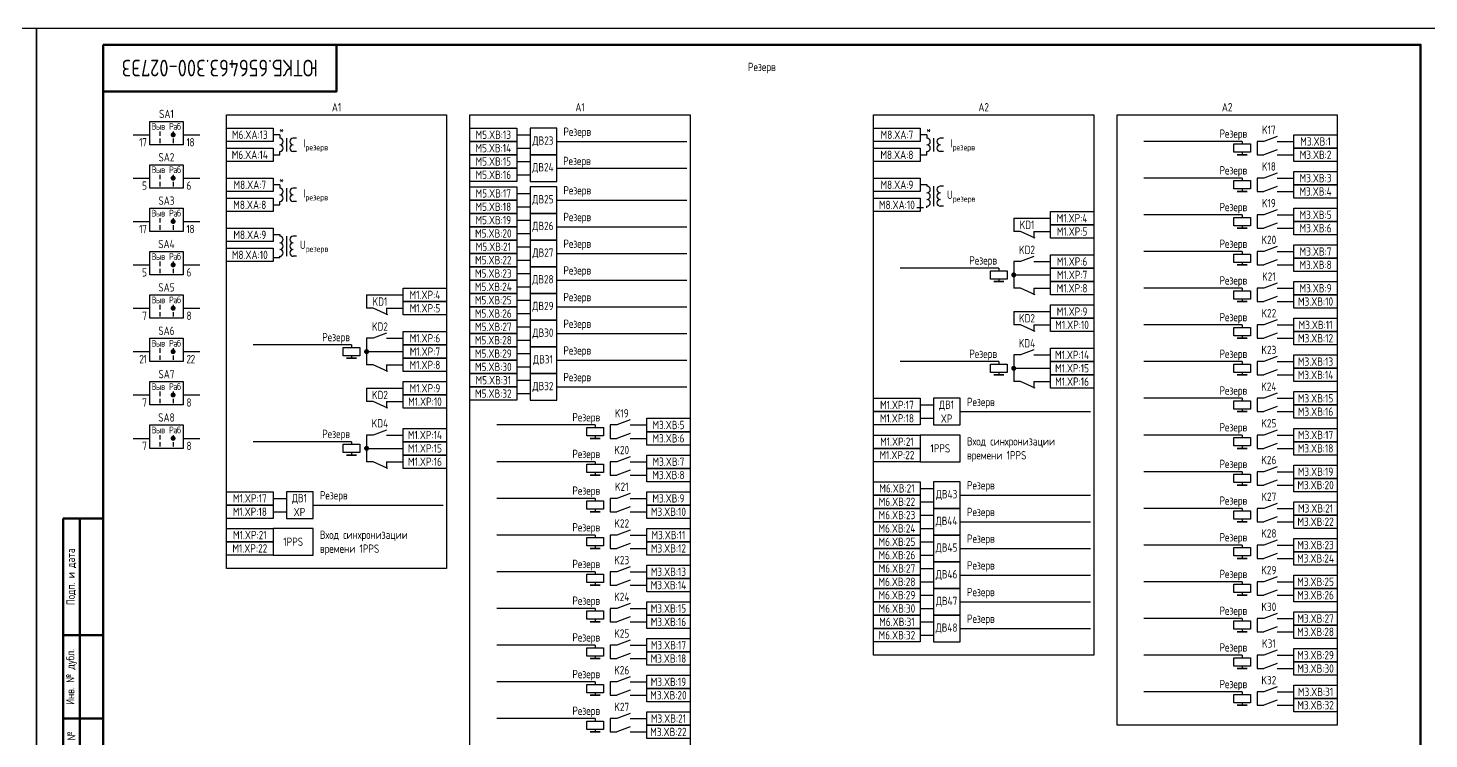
# Model space of a CAD drawing. Header units: millimetres. Extents: x -1117 to 5358, y -90 to 1610.
# Drawn here: x 3357.5 to 3777.5, y 83.9 to 297 of the extents above; entities that cross this region are included whole.
import ezdxf

# ---------------------------------------------------------------- set-up
doc = ezdxf.new("R2010")
doc.units = ezdxf.units.MM
doc.styles.add('Gost_type_A', font='GOST_A.TTF')

# ---------------------------------------------------------------- blocks, each defined once
blk = doc.blocks.new('Штамп угловой верхний')
at = {"lineweight": 50}
blk.add_lwpolyline([(0, 0), (70, 0), (70, -14), (0, -14)], close=True, dxfattribs=at)
blk = doc.blocks.new('Формат_А3')
blk.add_lwpolyline([(-420, 297), (0, 297), (0, 0), (-420, 0)], close=True)
at = {"lineweight": 50}
blk.add_lwpolyline([(-400, 292), (-5, 292), (-5, 5), (-400, 5)], close=True, dxfattribs=at)
blk = doc.blocks.new('Штамп левый нижний')
at = {"lineweight": 50}
for points in [[(-12, 145), (-7, 145), (-7, 110), (-12, 110)], [(-7, 145), (0, 145), (0, 110), (-7, 110)], [(-12, 110), (-7, 110), (-7, 85), (-12, 85)], [(-7, 110), (0, 110), (0, 85), (-7, 85)], [(-12, 85), (-7, 85), (-7, 60), (-12, 60)], [(-7, 85), (0, 85), (0, 60), (-7, 60)], [(-12, 60), (-7, 60), (-7, 25), (-12, 25)], [(-7, 60), (0, 60), (0, 25), (-7, 25)], [(-12, 25), (-7, 25), (-7, 0), (-12, 0)], [(-7, 25), (0, 25), (0, 0), (-7, 0)]]:
    blk.add_lwpolyline(points, close=True, dxfattribs=at)
at = {"char_height": 2.5, "attachment_point": 5, "rotation": 90, "style": 'Gost_type_A'}
for s, insert, width in [('Подп. и дата', (-9.5, 127.5), 35), ('Инв. № дубл.', (-9.5, 97.5), 25), ('Взам. инв. №', (-9.5, 72.5), 25), ('Подп. и дата', (-9.5, 42.5), 35), ('Инв. N подл.', (-9.5, 12.5), 25)]:
    blk.add_mtext(s, dxfattribs=dict(at, insert=insert, width=width))
blk = doc.blocks.new('POINT')
at = {"const_width": 0.75}
blk.add_lwpolyline([(-0.375, 0, 1), (0.375, 0, 1)], format="xyb", close=True, dxfattribs=at)
blk = doc.blocks.new('Переключатель_положение')
for p, q in [((2, 1), (2, -0.34)), ((2, -1.14), (2, -2.49))]:
    blk.add_line(p, q)

msp = doc.modelspace()

# ---------------------------------------------------------------- linework, layer by layer
for p, q in [((3389, 265), (3394, 265)), ((3404, 265), (3409, 265)), ((3433, 265), (3431, 265)), ((3504, 265), (3508, 265)), ((3627, 265), (3625, 265)), ((3504, 261), (3508, 261)), ((3516, 263), (3555, 263)), ((3721.5, 263), (3692, 263)), ((3721.5, 263), (3721.5, 262.25)), ((3431, 259), (3433, 259)), ((3504, 257), (3508, 257)), ((3625, 259), (3627, 259)), ((3721.5, 259.75), (3721.5, 259)), ((3389, 252), (3394, 252)), ((3404, 252), (3409, 252)), ((3504, 253), (3508, 253)), ((3516, 255), (3555, 255)), ((3721.5, 252), (3692, 252)), ((3721.5, 252), (3721.5, 251.25)), ((3433, 250), (3431, 250)), ((3721.5, 248.75), (3721.5, 248)), ((3431, 244), (3433, 244)), ((3504, 247.42), (3508, 247.42)), ((3516, 245.42), (3555, 245.42)), ((3504, 243.42), (3508, 243.42)), ((3504, 239.42), (3508, 239.42)), ((3653, 240), (3653, 236)), ((3721.5, 241), (3692, 241)), ((3721.5, 241), (3721.5, 240.25)), ((3389, 239), (3394, 239)), ((3404, 239), (3409, 239)), ((3504, 235.42), (3508, 235.42)), ((3516, 237.42), (3555, 237.42)), ((3659, 236), (3659, 234)), ((3721.5, 237.75), (3721.5, 237)), ((3504, 231.42), (3508, 231.42)), ((3504, 227.42), (3508, 227.42)), ((3516, 229.42), (3555, 229.42)), ((3721.5, 230), (3692, 230)), ((3721.5, 230), (3721.5, 229.25)), ((3389, 226), (3394, 226)), ((3404, 226), (3409, 226)), ((3504, 223.42), (3508, 223.42)), ((3648.5, 225), (3619, 225)), ((3648.5, 225), (3648.5, 224.25)), ((3721.5, 226.75), (3721.5, 226)), ((3504, 219.42), (3508, 219.42)), ((3516, 221.42), (3555, 221.42)), ((3648.5, 221.75), (3648.5, 221)), ((3659, 219), (3659, 217)), ((3721.5, 219), (3692, 219)), ((3721.5, 219), (3721.5, 218.25)), ((3459, 217), (3459, 213)), ((3504, 215.42), (3508, 215.42)), ((3721.5, 215.75), (3721.5, 215)), ((3389, 213), (3394, 213)), ((3404, 213), (3409, 213)), ((3465, 213), (3465, 211)), ((3504, 211.42), (3508, 211.42)), ((3516, 213.42), (3555, 213.42)), ((3653, 212), (3653, 208)), ((3504, 207.42), (3508, 207.42)), ((3659, 208), (3659, 206)), ((3721.5, 208), (3692, 208)), ((3721.5, 208), (3721.5, 207.25)), ((3454.5, 202), (3425, 202)), ((3454.5, 202), (3454.5, 201.25)), ((3504, 203.42), (3508, 203.42)), ((3516, 205.42), (3555, 205.42)), ((3721.5, 204.75), (3721.5, 204)), ((3389, 200), (3394, 200)), ((3404, 200), (3409, 200)), ((3454.5, 198.75), (3454.5, 198)), ((3504, 199.42), (3508, 199.42)), ((3516, 197.42), (3555, 197.42)), ((3465, 196), (3465, 194)), ((3504, 195.42), (3508, 195.42)), ((3648.5, 197), (3619, 197)), ((3648.5, 197), (3648.5, 196.25)), ((3648.5, 193.75), (3648.5, 193)), ((3721.5, 197), (3692, 197)), ((3721.5, 197), (3721.5, 196.25)), ((3721.5, 193.75), (3721.5, 193)), ((3459, 189), (3459, 185)), ((3504, 191.42), (3508, 191.42)), ((3516, 189.42), (3555, 189.42)), ((3659, 191), (3659, 189)), ((3389, 187), (3394, 187)), ((3404, 187), (3409, 187)), ((3465, 185), (3465, 183)), ((3504, 187.42), (3508, 187.42)), ((3721.5, 186), (3692, 186)), ((3721.5, 186), (3721.5, 185.25)), ((3625, 184), (3629, 184)), ((3637, 182), (3676, 182)), ((3721.5, 182.75), (3721.5, 182)), ((3527.5, 178), (3498, 178)), ((3527.5, 178), (3527.5, 177.25)), ((3625, 180), (3629, 180)), ((3389, 174), (3394, 174)), ((3404, 174), (3409, 174)), ((3454.5, 173), (3425, 173)), ((3454.5, 173), (3454.5, 172.25)), ((3527.5, 174.75), (3527.5, 174)), ((3721.5, 175), (3692, 175)), ((3721.5, 175), (3721.5, 174.25)), ((3454.5, 169.75), (3454.5, 169)), ((3721.5, 171.75), (3721.5, 171)), ((3465, 167), (3465, 165)), ((3527.5, 167), (3498, 167)), ((3527.5, 167), (3527.5, 166.25)), ((3721.5, 164), (3692, 164)), ((3721.5, 164), (3721.5, 163.25)), ((3527.5, 163.75), (3527.5, 163)), ((3721.5, 160.75), (3721.5, 160)), ((3431, 156), (3435, 156)), ((3527.5, 156), (3498, 156)), ((3527.5, 156), (3527.5, 155.25)), ((3625, 159), (3629, 159)), ((3637, 157), (3676, 157)), ((3431, 152), (3435, 152)), ((3443, 154), (3482, 154)), ((3527.5, 152.75), (3527.5, 152)), ((3625, 155), (3629, 155)), ((3721.5, 153), (3692, 153)), ((3721.5, 153), (3721.5, 152.25)), ((3625, 151), (3629, 151)), ((3625, 147), (3629, 147)), ((3637, 149), (3676, 149)), ((3721.5, 149.75), (3721.5, 149)), ((3527.5, 145), (3498, 145)), ((3527.5, 145), (3527.5, 144.25)), ((3625, 143), (3629, 143)), ((3527.5, 141.75), (3527.5, 141)), ((3625, 139), (3629, 139)), ((3637, 141), (3676, 141)), ((3721.5, 142), (3692, 142)), ((3721.5, 142), (3721.5, 141.25)), ((3721.5, 138.75), (3721.5, 138)), ((3625, 135), (3629, 135)), ((3527.5, 134), (3498, 134)), ((3527.5, 134), (3527.5, 133.25)), ((3527.5, 130.75), (3527.5, 130)), ((3625, 131), (3629, 131)), ((3637, 133), (3676, 133)), ((3721.5, 131), (3692, 131)), ((3721.5, 131), (3721.5, 130.25)), ((3625, 127), (3629, 127)), ((3721.5, 127.75), (3721.5, 127)), ((3527.5, 123), (3498, 123)), ((3527.5, 123), (3527.5, 122.25)), ((3625, 123), (3629, 123)), ((3637, 125), (3676, 125)), ((3527.5, 119.75), (3527.5, 119)), ((3625, 119), (3629, 119)), ((3721.5, 120), (3692, 120)), ((3721.5, 120), (3721.5, 119.25)), ((3625, 115), (3629, 115)), ((3637, 117), (3676, 117)), ((3721.5, 116.75), (3721.5, 116)), ((3527.5, 112), (3498, 112)), ((3527.5, 112), (3527.5, 111.25)), ((3527.5, 108.75), (3527.5, 108)), ((3721.5, 109), (3692, 109)), ((3721.5, 109), (3721.5, 108.25)), ((3721.5, 105.75), (3721.5, 105)), ((3527.5, 101), (3498, 101)), ((3527.5, 101), (3527.5, 100.25)), ((3527.5, 97.75), (3527.5, 97)), ((3721.5, 98), (3692, 98)), ((3721.5, 98), (3721.5, 97.25)), ((3721.5, 94.75), (3721.5, 94)), ((3527.5, 90), (3498, 90)), ((3527.5, 90), (3527.5, 89.25)), ((3527.5, 86.75), (3527.5, 86))]:
    msp.add_line(p, q)
at = {"ltscale": 4}
for p, q in [((3433, 265), (3433, 264)), ((3627, 265), (3627, 264)), ((3433, 264.5), (3433, 264)), ((3435, 264), (3435, 260)), ((3435, 264), (3435, 260)), ((3438, 264), (3437, 264)), ((3438, 264), (3437, 264)), ((3627, 264.5), (3627, 264)), ((3629, 264), (3629, 260)), ((3629, 264), (3629, 260)), ((3632, 264), (3631, 264)), ((3632, 264), (3631, 264)), ((3433, 259), (3433, 260)), ((3438, 260), (3437, 260)), ((3438, 260), (3437, 260)), ((3627, 259), (3627, 260)), ((3632, 260), (3631, 260)), ((3632, 260), (3631, 260)), ((3433, 250), (3433, 249)), ((3433, 249.5), (3433, 249)), ((3435, 249), (3435, 245)), ((3435, 249), (3435, 245)), ((3438, 249), (3437, 249)), ((3438, 249), (3437, 249)), ((3625, 250.08), (3627, 250.08)), ((3627, 250.08), (3627, 249.58)), ((3627, 250.08), (3627, 249.58)), ((3629, 249.58), (3629, 245.58)), ((3632, 249.58), (3631, 249.58)), ((3433, 244), (3433, 245)), ((3438, 245), (3437, 245)), ((3438, 245), (3437, 245)), ((3629, 247.58), (3629, 243.58)), ((3626, 243.08), (3624, 243.08)), ((3627, 243.08), (3627, 243.58)), ((3632, 243.58), (3631, 243.58)), ((3431, 235.08), (3433, 235.08)), ((3433, 235.08), (3433, 234.58)), ((3433, 235.08), (3433, 234.58)), ((3435, 234.58), (3435, 230.58)), ((3435, 232.58), (3435, 228.58)), ((3438, 234.58), (3437, 234.58)), ((3433, 228.08), (3431, 228.08)), ((3433, 228.08), (3433, 228.58)), ((3438, 228.58), (3437, 228.58))]:
    msp.add_line(p, q, dxfattribs=at)
at = {"ltscale": 1.08}
for p, q in [((3728, 263), (3726, 263)), ((3726, 263), (3726, 259)), ((3732, 263), (3737, 263)), ((3726, 259), (3728, 259)), ((3732, 259), (3737, 259)), ((3728, 252), (3726, 252)), ((3726, 252), (3726, 248)), ((3732, 252), (3737, 252)), ((3726, 248), (3728, 248)), ((3732, 248), (3737, 248)), ((3653, 240), (3664, 240)), ((3728, 241), (3726, 241)), ((3726, 241), (3726, 237)), ((3732, 241), (3737, 241)), ((3655, 236), (3653, 236)), ((3659, 236), (3664, 236)), ((3726, 237), (3728, 237)), ((3732, 237), (3737, 237)), ((3655, 227), (3653, 227)), ((3653, 227), (3653, 219)), ((3659, 227), (3664, 227)), ((3728, 230), (3726, 230)), ((3726, 230), (3726, 226)), ((3732, 230), (3737, 230)), ((3653, 223), (3664, 223)), ((3726, 226), (3728, 226)), ((3732, 226), (3737, 226)), ((3655, 219), (3653, 219)), ((3659, 219), (3664, 219)), ((3728, 219), (3726, 219)), ((3726, 219), (3726, 215)), ((3732, 219), (3737, 219)), ((3459, 217), (3470, 217)), ((3726, 215), (3728, 215)), ((3732, 215), (3737, 215)), ((3461, 213), (3459, 213)), ((3465, 213), (3470, 213)), ((3653, 212), (3664, 212)), ((3655, 208), (3653, 208)), ((3659, 208), (3664, 208)), ((3728, 208), (3726, 208)), ((3726, 208), (3726, 204)), ((3732, 208), (3737, 208)), ((3461, 204), (3459, 204)), ((3459, 204), (3459, 196)), ((3465, 204), (3470, 204)), ((3726, 204), (3728, 204)), ((3732, 204), (3737, 204)), ((3459, 200), (3470, 200)), ((3655, 199), (3653, 199)), ((3653, 199), (3653, 191)), ((3659, 199), (3664, 199)), ((3461, 196), (3459, 196)), ((3465, 196), (3470, 196)), ((3653, 195), (3664, 195)), ((3728, 197), (3726, 197)), ((3726, 197), (3726, 193)), ((3732, 197), (3737, 197)), ((3459, 189), (3470, 189)), ((3655, 191), (3653, 191)), ((3659, 191), (3664, 191)), ((3726, 193), (3728, 193)), ((3732, 193), (3737, 193)), ((3461, 185), (3459, 185)), ((3465, 185), (3470, 185)), ((3728, 186), (3726, 186)), ((3726, 186), (3726, 182)), ((3732, 186), (3737, 186)), ((3726, 182), (3728, 182)), ((3732, 182), (3737, 182)), ((3534, 178), (3532, 178)), ((3532, 178), (3532, 174)), ((3538, 178), (3543, 178)), ((3461, 175), (3459, 175)), ((3459, 175), (3459, 167)), ((3465, 175), (3470, 175)), ((3532, 174), (3534, 174)), ((3538, 174), (3543, 174)), ((3728, 175), (3726, 175)), ((3726, 175), (3726, 171)), ((3732, 175), (3737, 175)), ((3459, 171), (3470, 171)), ((3726, 171), (3728, 171)), ((3732, 171), (3737, 171)), ((3461, 167), (3459, 167)), ((3465, 167), (3470, 167)), ((3534, 167), (3532, 167)), ((3532, 167), (3532, 163)), ((3538, 167), (3543, 167)), ((3728, 164), (3726, 164)), ((3726, 164), (3726, 160)), ((3732, 164), (3737, 164)), ((3532, 163), (3534, 163)), ((3538, 163), (3543, 163)), ((3726, 160), (3728, 160)), ((3732, 160), (3737, 160)), ((3534, 156), (3532, 156)), ((3532, 156), (3532, 152)), ((3538, 156), (3543, 156)), ((3532, 152), (3534, 152)), ((3538, 152), (3543, 152)), ((3728, 153), (3726, 153)), ((3726, 153), (3726, 149)), ((3732, 153), (3737, 153)), ((3726, 149), (3728, 149)), ((3732, 149), (3737, 149)), ((3534, 145), (3532, 145)), ((3532, 145), (3532, 141)), ((3538, 145), (3543, 145)), ((3532, 141), (3534, 141)), ((3538, 141), (3543, 141)), ((3728, 142), (3726, 142)), ((3726, 142), (3726, 138)), ((3732, 142), (3737, 142)), ((3726, 138), (3728, 138)), ((3732, 138), (3737, 138)), ((3534, 134), (3532, 134)), ((3532, 134), (3532, 130)), ((3538, 134), (3543, 134)), ((3728, 131), (3726, 131)), ((3726, 131), (3726, 127)), ((3732, 131), (3737, 131)), ((3532, 130), (3534, 130)), ((3538, 130), (3543, 130)), ((3726, 127), (3728, 127)), ((3732, 127), (3737, 127)), ((3534, 123), (3532, 123)), ((3532, 123), (3532, 119)), ((3538, 123), (3543, 123)), ((3532, 119), (3534, 119)), ((3538, 119), (3543, 119)), ((3728, 120), (3726, 120)), ((3726, 120), (3726, 116)), ((3732, 120), (3737, 120)), ((3726, 116), (3728, 116)), ((3732, 116), (3737, 116)), ((3534, 112), (3532, 112)), ((3532, 112), (3532, 108)), ((3538, 112), (3543, 112)), ((3532, 108), (3534, 108)), ((3538, 108), (3543, 108)), ((3728, 109), (3726, 109)), ((3726, 109), (3726, 105)), ((3726, 105), (3728, 105)), ((3732, 109), (3737, 109)), ((3732, 105), (3737, 105)), ((3534, 101), (3532, 101)), ((3532, 101), (3532, 97)), ((3538, 101), (3543, 101)), ((3532, 97), (3534, 97)), ((3538, 97), (3543, 97)), ((3728, 98), (3726, 98)), ((3726, 98), (3726, 94)), ((3732, 98), (3737, 98)), ((3726, 94), (3728, 94)), ((3732, 94), (3737, 94)), ((3534, 90), (3532, 90)), ((3532, 90), (3532, 86)), ((3538, 90), (3543, 90)), ((3532, 86), (3534, 86)), ((3538, 86), (3543, 86))]:
    msp.add_line(p, q, dxfattribs=at)
at = {"ltscale": 4.32}
for p, q in [((3732, 264.5), (3728, 263)), ((3732, 260.5), (3728, 259)), ((3732, 253.5), (3728, 252)), ((3732, 249.5), (3728, 248)), ((3732, 242.5), (3728, 241)), ((3659.39, 234), (3655, 236)), ((3732, 238.5), (3728, 237)), ((3732, 231.5), (3728, 230)), ((3659, 228.5), (3655, 227)), ((3732, 227.5), (3728, 226)), ((3659.39, 217), (3655, 219)), ((3732, 220.5), (3728, 219)), ((3732, 216.5), (3728, 215)), ((3465.39, 211), (3461, 213)), ((3659.39, 206), (3655, 208)), ((3732, 209.5), (3728, 208)), ((3465, 205.5), (3461, 204)), ((3732, 205.5), (3728, 204)), ((3659, 200.5), (3655, 199)), ((3732, 198.5), (3728, 197)), ((3465.39, 194), (3461, 196)), ((3732, 194.5), (3728, 193)), ((3659.39, 189), (3655, 191)), ((3465.39, 183), (3461, 185)), ((3732, 187.5), (3728, 186)), ((3732, 183.5), (3728, 182)), ((3465, 176.5), (3461, 175)), ((3538, 179.5), (3534, 178)), ((3732, 176.5), (3728, 175)), ((3538, 175.5), (3534, 174)), ((3732, 172.5), (3728, 171)), ((3538, 168.5), (3534, 167)), ((3465.39, 165), (3461, 167)), ((3538, 164.5), (3534, 163)), ((3732, 165.5), (3728, 164)), ((3732, 161.5), (3728, 160)), ((3538, 157.5), (3534, 156)), ((3538, 153.5), (3534, 152)), ((3732, 154.5), (3728, 153)), ((3732, 150.5), (3728, 149)), ((3538, 146.5), (3534, 145)), ((3732, 143.5), (3728, 142)), ((3538, 142.5), (3534, 141)), ((3732, 139.5), (3728, 138)), ((3538, 135.5), (3534, 134)), ((3538, 131.5), (3534, 130)), ((3732, 132.5), (3728, 131)), ((3732, 128.5), (3728, 127)), ((3538, 124.5), (3534, 123)), ((3538, 120.5), (3534, 119)), ((3732, 121.5), (3728, 120)), ((3538, 113.5), (3534, 112)), ((3732, 117.5), (3728, 116)), ((3538, 109.5), (3534, 108)), ((3732, 110.5), (3728, 109)), ((3732, 106.5), (3728, 105)), ((3538, 102.5), (3534, 101)), ((3538, 98.5), (3534, 97)), ((3732, 99.5), (3728, 98)), ((3732, 95.5), (3728, 94)), ((3538, 91.5), (3534, 90)), ((3538, 87.5), (3534, 86))]:
    msp.add_line(p, q, dxfattribs=at)
for points in [[(3394, 269), (3404, 269), (3404, 262), (3394, 262)], [(3417, 271), (3483, 271), (3483, 135), (3417, 135)], [(3490, 271), (3556, 271), (3556, 26), (3490, 26)], [(3611, 271), (3677, 271), (3677, 109), (3611, 109)], [(3684, 271), (3750, 271), (3750, 88), (3684, 88)], [(3417, 267), (3431, 267), (3431, 263), (3417, 263)], [(3490, 267), (3504, 267), (3504, 263), (3490, 263)], [(3611, 267), (3625, 267), (3625, 263), (3611, 263)], [(3737, 265), (3750, 265), (3750, 261), (3737, 261)], [(3417, 261), (3431, 261), (3431, 257), (3417, 257)], [(3490, 263), (3504, 263), (3504, 259), (3490, 259)], [(3611, 261), (3625, 261), (3625, 257), (3611, 257)], [(3724, 262.25), (3724, 259.75), (3719, 259.75), (3719, 262.25)], [(3737, 261), (3750, 261), (3750, 257), (3737, 257)], [(3490, 259), (3504, 259), (3504, 255), (3490, 255)], [(3723, 259), (3720, 259)], [(3394, 256), (3404, 256), (3404, 249), (3394, 249)], [(3417, 252), (3431, 252), (3431, 248), (3417, 248)], [(3490, 255), (3504, 255), (3504, 251), (3490, 251)], [(3737, 254), (3750, 254), (3750, 250), (3737, 250)], [(3490, 249.42), (3504, 249.42), (3504, 245.42), (3490, 245.42)], [(3611, 252), (3625, 252), (3625, 248), (3611, 248)], [(3724, 251.25), (3724, 248.75), (3719, 248.75), (3719, 251.25)], [(3723, 248), (3720, 248)], [(3737, 250), (3750, 250), (3750, 246), (3737, 246)], [(3417, 246), (3431, 246), (3431, 242), (3417, 242)], [(3490, 245.42), (3504, 245.42), (3504, 241.42), (3490, 241.42)], [(3611, 246), (3625, 246), (3625, 242), (3611, 242)], [(3394, 243), (3404, 243), (3404, 236), (3394, 236)], [(3490, 241.42), (3504, 241.42), (3504, 237.42), (3490, 237.42)], [(3664, 242), (3677, 242), (3677, 238), (3664, 238)], [(3724, 240.25), (3724, 237.75), (3719, 237.75), (3719, 240.25)], [(3737, 243), (3750, 243), (3750, 239), (3737, 239)], [(3417, 237), (3431, 237), (3431, 233), (3417, 233)], [(3490, 237.42), (3504, 237.42), (3504, 233.42), (3490, 233.42)], [(3664, 238), (3677, 238), (3677, 234), (3664, 234)], [(3723, 237), (3720, 237)], [(3737, 239), (3750, 239), (3750, 235), (3737, 235)], [(3417, 231), (3431, 231), (3431, 227), (3417, 227)], [(3490, 233.42), (3504, 233.42), (3504, 229.42), (3490, 229.42)], [(3737, 232), (3750, 232), (3750, 228), (3737, 228)], [(3394, 230), (3404, 230), (3404, 223), (3394, 223)], [(3490, 229.42), (3504, 229.42), (3504, 225.42), (3490, 225.42)], [(3664, 229), (3677, 229), (3677, 225), (3664, 225)], [(3724, 229.25), (3724, 226.75), (3719, 226.75), (3719, 229.25)], [(3737, 228), (3750, 228), (3750, 224), (3737, 224)], [(3490, 225.42), (3504, 225.42), (3504, 221.42), (3490, 221.42)], [(3651, 224.25), (3651, 221.75), (3646, 221.75), (3646, 224.25)], [(3664, 225), (3677, 225), (3677, 221), (3664, 221)], [(3723, 226), (3720, 226)], [(3470, 219), (3483, 219), (3483, 215), (3470, 215)], [(3490, 221.42), (3504, 221.42), (3504, 217.42), (3490, 217.42)], [(3650, 221), (3647, 221)], [(3664, 221), (3677, 221), (3677, 217), (3664, 217)], [(3737, 221), (3750, 221), (3750, 217), (3737, 217)], [(3394, 217), (3404, 217), (3404, 210), (3394, 210)], [(3470, 215), (3483, 215), (3483, 211), (3470, 211)], [(3490, 217.42), (3504, 217.42), (3504, 213.42), (3490, 213.42)], [(3724, 218.25), (3724, 215.75), (3719, 215.75), (3719, 218.25)], [(3723, 215), (3720, 215)], [(3737, 217), (3750, 217), (3750, 213), (3737, 213)], [(3490, 213.42), (3504, 213.42), (3504, 209.42), (3490, 209.42)], [(3664, 214), (3677, 214), (3677, 210), (3664, 210)], [(3737, 210), (3750, 210), (3750, 206), (3737, 206)], [(3470, 206), (3483, 206), (3483, 202), (3470, 202)], [(3490, 209.42), (3504, 209.42), (3504, 205.42), (3490, 205.42)], [(3664, 210), (3677, 210), (3677, 206), (3664, 206)], [(3724, 207.25), (3724, 204.75), (3719, 204.75), (3719, 207.25)], [(3737, 206), (3750, 206), (3750, 202), (3737, 202)], [(3394, 204), (3404, 204), (3404, 197), (3394, 197)], [(3470, 202), (3483, 202), (3483, 198), (3470, 198)], [(3490, 205.42), (3504, 205.42), (3504, 201.42), (3490, 201.42)], [(3723, 204), (3720, 204)], [(3457, 201.25), (3457, 198.75), (3452, 198.75), (3452, 201.25)], [(3456, 198), (3453, 198)], [(3470, 198), (3483, 198), (3483, 194), (3470, 194)], [(3490, 201.42), (3504, 201.42), (3504, 197.42), (3490, 197.42)], [(3490, 197.42), (3504, 197.42), (3504, 193.42), (3490, 193.42)], [(3664, 201), (3677, 201), (3677, 197), (3664, 197)], [(3737, 199), (3750, 199), (3750, 195), (3737, 195)], [(3490, 193.42), (3504, 193.42), (3504, 189.42), (3490, 189.42)], [(3651, 196.25), (3651, 193.75), (3646, 193.75), (3646, 196.25)], [(3664, 197), (3677, 197), (3677, 193), (3664, 193)], [(3724, 196.25), (3724, 193.75), (3719, 193.75), (3719, 196.25)], [(3737, 195), (3750, 195), (3750, 191), (3737, 191)], [(3394, 191), (3404, 191), (3404, 184), (3394, 184)], [(3470, 191), (3483, 191), (3483, 187), (3470, 187)], [(3490, 189.42), (3504, 189.42), (3504, 185.42), (3490, 185.42)], [(3650, 193), (3647, 193)], [(3664, 193), (3677, 193), (3677, 189), (3664, 189)], [(3723, 193), (3720, 193)], [(3470, 187), (3483, 187), (3483, 183), (3470, 183)], [(3611, 186), (3625, 186), (3625, 182), (3611, 182)], [(3724, 185.25), (3724, 182.75), (3719, 182.75), (3719, 185.25)], [(3737, 188), (3750, 188), (3750, 184), (3737, 184)], [(3611, 182), (3625, 182), (3625, 178), (3611, 178)], [(3723, 182), (3720, 182)], [(3737, 184), (3750, 184), (3750, 180), (3737, 180)], [(3394, 178), (3404, 178), (3404, 171), (3394, 171)], [(3470, 177), (3483, 177), (3483, 173), (3470, 173)], [(3530, 177.25), (3530, 174.75), (3525, 174.75), (3525, 177.25)], [(3543, 180), (3556, 180), (3556, 176), (3543, 176)], [(3737, 177), (3750, 177), (3750, 173), (3737, 173)], [(3457, 172.25), (3457, 169.75), (3452, 169.75), (3452, 172.25)], [(3470, 173), (3483, 173), (3483, 169), (3470, 169)], [(3529, 174), (3526, 174)], [(3543, 176), (3556, 176), (3556, 172), (3543, 172)], [(3611, 175), (3625, 175), (3625, 171), (3611, 171)], [(3724, 174.25), (3724, 171.75), (3719, 171.75), (3719, 174.25)], [(3737, 173), (3750, 173), (3750, 169), (3737, 169)], [(3456, 169), (3453, 169)], [(3470, 169), (3483, 169), (3483, 165), (3470, 165)], [(3543, 169), (3556, 169), (3556, 165), (3543, 165)], [(3611, 171), (3625, 171), (3625, 167), (3611, 167)], [(3723, 171), (3720, 171)], [(3530, 166.25), (3530, 163.75), (3525, 163.75), (3525, 166.25)], [(3543, 165), (3556, 165), (3556, 161), (3543, 161)], [(3737, 166), (3750, 166), (3750, 162), (3737, 162)], [(3529, 163), (3526, 163)], [(3611, 161), (3625, 161), (3625, 157), (3611, 157)], [(3724, 163.25), (3724, 160.75), (3719, 160.75), (3719, 163.25)], [(3723, 160), (3720, 160)], [(3737, 162), (3750, 162), (3750, 158), (3737, 158)], [(3417, 158), (3431, 158), (3431, 154), (3417, 154)], [(3543, 158), (3556, 158), (3556, 154), (3543, 154)], [(3611, 157), (3625, 157), (3625, 153), (3611, 153)], [(3417, 154), (3431, 154), (3431, 150), (3417, 150)], [(3530, 155.25), (3530, 152.75), (3525, 152.75), (3525, 155.25)], [(3529, 152), (3526, 152)], [(3543, 154), (3556, 154), (3556, 150), (3543, 150)], [(3611, 153), (3625, 153), (3625, 149), (3611, 149)], [(3724, 152.25), (3724, 149.75), (3719, 149.75), (3719, 152.25)], [(3737, 155), (3750, 155), (3750, 151), (3737, 151)], [(3417, 147), (3431, 147), (3431, 143), (3417, 143)], [(3543, 147), (3556, 147), (3556, 143), (3543, 143)], [(3611, 149), (3625, 149), (3625, 145), (3611, 145)], [(3723, 149), (3720, 149)], [(3737, 151), (3750, 151), (3750, 147), (3737, 147)], [(3417, 143), (3431, 143), (3431, 139), (3417, 139)], [(3530, 144.25), (3530, 141.75), (3525, 141.75), (3525, 144.25)], [(3543, 143), (3556, 143), (3556, 139), (3543, 139)], [(3611, 145), (3625, 145), (3625, 141), (3611, 141)], [(3737, 144), (3750, 144), (3750, 140), (3737, 140)], [(3529, 141), (3526, 141)], [(3611, 141), (3625, 141), (3625, 137), (3611, 137)], [(3724, 141.25), (3724, 138.75), (3719, 138.75), (3719, 141.25)], [(3737, 140), (3750, 140), (3750, 136), (3737, 136)], [(3543, 136), (3556, 136), (3556, 132), (3543, 132)], [(3611, 137), (3625, 137), (3625, 133), (3611, 133)], [(3723, 138), (3720, 138)], [(3530, 133.25), (3530, 130.75), (3525, 130.75), (3525, 133.25)], [(3543, 132), (3556, 132), (3556, 128), (3543, 128)], [(3611, 133), (3625, 133), (3625, 129), (3611, 129)], [(3724, 130.25), (3724, 127.75), (3719, 127.75), (3719, 130.25)], [(3737, 133), (3750, 133), (3750, 129), (3737, 129)], [(3529, 130), (3526, 130)], [(3611, 129), (3625, 129), (3625, 125), (3611, 125)], [(3723, 127), (3720, 127)], [(3737, 129), (3750, 129), (3750, 125), (3737, 125)], [(3530, 122.25), (3530, 119.75), (3525, 119.75), (3525, 122.25)], [(3543, 125), (3556, 125), (3556, 121), (3543, 121)], [(3611, 125), (3625, 125), (3625, 121), (3611, 121)], [(3737, 122), (3750, 122), (3750, 118), (3737, 118)], [(3529, 119), (3526, 119)], [(3543, 121), (3556, 121), (3556, 117), (3543, 117)], [(3611, 121), (3625, 121), (3625, 117), (3611, 117)], [(3724, 119.25), (3724, 116.75), (3719, 116.75), (3719, 119.25)], [(3737, 118), (3750, 118), (3750, 114), (3737, 114)], [(3543, 114), (3556, 114), (3556, 110), (3543, 110)], [(3611, 117), (3625, 117), (3625, 113), (3611, 113)], [(3723, 116), (3720, 116)], [(3530, 111.25), (3530, 108.75), (3525, 108.75), (3525, 111.25)], [(3543, 110), (3556, 110), (3556, 106), (3543, 106)], [(3737, 111), (3750, 111), (3750, 107), (3737, 107)], [(3529, 108), (3526, 108)], [(3724, 108.25), (3724, 105.75), (3719, 105.75), (3719, 108.25)], [(3723, 105), (3720, 105)], [(3737, 107), (3750, 107), (3750, 103), (3737, 103)], [(3543, 103), (3556, 103), (3556, 99), (3543, 99)], [(3530, 100.25), (3530, 97.75), (3525, 97.75), (3525, 100.25)], [(3529, 97), (3526, 97)], [(3543, 99), (3556, 99), (3556, 95), (3543, 95)], [(3724, 97.25), (3724, 94.75), (3719, 94.75), (3719, 97.25)], [(3737, 100), (3750, 100), (3750, 96), (3737, 96)], [(3723, 94), (3720, 94)], [(3737, 96), (3750, 96), (3750, 92), (3737, 92)], [(3530, 89.25), (3530, 86.75), (3525, 86.75), (3525, 89.25)], [(3543, 92), (3556, 92), (3556, 88), (3543, 88)], [(3529, 86), (3526, 86)], [(3543, 88), (3556, 88), (3556, 84), (3543, 84)]]:
    msp.add_lwpolyline(points, close=True)
at = {"ltscale": 4}
for points in [[(3508, 259), (3516, 259), (3516, 267), (3508, 267)], [(3508, 251), (3516, 251), (3516, 259), (3508, 259)], [(3508, 241.42), (3516, 241.42), (3516, 249.42), (3508, 249.42)], [(3508, 233.42), (3516, 233.42), (3516, 241.42), (3508, 241.42)], [(3508, 225.42), (3516, 225.42), (3516, 233.42), (3508, 233.42)], [(3508, 217.42), (3516, 217.42), (3516, 225.42), (3508, 225.42)], [(3508, 209.42), (3516, 209.42), (3516, 217.42), (3508, 217.42)], [(3508, 201.42), (3516, 201.42), (3516, 209.42), (3508, 209.42)], [(3508, 193.42), (3516, 193.42), (3516, 201.42), (3508, 201.42)], [(3508, 185.42), (3516, 185.42), (3516, 193.42), (3508, 193.42)], [(3629, 178), (3637, 178), (3637, 186), (3629, 186)], [(3625, 167), (3637, 167), (3637, 175), (3625, 175)], [(3629, 153), (3637, 153), (3637, 161), (3629, 161)], [(3435, 150), (3443, 150), (3443, 158), (3435, 158)], [(3629, 145), (3637, 145), (3637, 153), (3629, 153)], [(3431, 139), (3443, 139), (3443, 147), (3431, 147)], [(3629, 137), (3637, 137), (3637, 145), (3629, 145)], [(3629, 129), (3637, 129), (3637, 137), (3629, 137)], [(3629, 121), (3637, 121), (3637, 129), (3629, 129)], [(3629, 113), (3637, 113), (3637, 121), (3629, 121)]]:
    msp.add_lwpolyline(points, close=True, dxfattribs=at)
for centre, start, end in [((3433, 263), 270, 90), ((3433, 263), 270, 90), ((3433, 261), 270, 90), ((3433, 261), 270, 90), ((3437, 263), 90, 270), ((3437, 263), 90, 270), ((3437, 261), 90, 270), ((3437, 261), 90, 270), ((3627, 263), 270, 90), ((3627, 263), 270, 90), ((3627, 261), 270, 90), ((3627, 261), 270, 90), ((3631, 263), 90, 270), ((3631, 263), 90, 270), ((3631, 261), 90, 270), ((3631, 261), 90, 270), ((3433, 248), 270, 90), ((3433, 248), 270, 90), ((3437, 248), 90, 270), ((3437, 248), 90, 270), ((3627, 248.58), 270, 90), ((3631, 248.58), 90, 270), ((3631, 248.58), 90, 270), ((3433, 246), 270, 90), ((3433, 246), 270, 90), ((3437, 246), 90, 270), ((3437, 246), 90, 270), ((3627, 246.58), 270, 90), ((3627, 244.58), 270, 90), ((3631, 246.58), 90, 270), ((3631, 246.58), 90, 270), ((3631, 244.58), 90, 270), ((3433, 233.58), 270, 90), ((3433, 231.58), 270, 90), ((3437, 233.58), 90, 270), ((3437, 233.58), 90, 270), ((3437, 231.58), 90, 270), ((3437, 231.58), 90, 270), ((3433, 229.58), 270, 90), ((3437, 229.58), 90, 270)]:
    msp.add_arc(centre, 1, start, end, dxfattribs=at)

# ---------------------------------------------------------------- block references
at = {"color": 1}
for name, p in [('Формат_А3', (3360, 0)), ('Формат_А3', (3780, 0)), ('Штамп левый нижний', (3380, 5))]:
    msp.add_blockref(name, p, dxfattribs=at)
for name, p in [('Штамп угловой верхний', (3380, 292)), ('Переключатель_положение', (3395, 265)), ('POINT', (3401, 265)), ('Переключатель_положение', (3399, 265)), ('Переключатель_положение', (3395, 252)), ('POINT', (3401, 252)), ('Переключатель_положение', (3399, 252)), ('Переключатель_положение', (3395, 239)), ('POINT', (3401, 239)), ('Переключатель_положение', (3399, 239)), ('Переключатель_положение', (3395, 226)), ('Переключатель_положение', (3399, 226)), ('POINT', (3401, 226)), ('POINT', (3653, 223)), ('Переключатель_положение', (3395, 213)), ('POINT', (3401, 213)), ('Переключатель_положение', (3399, 213)), ('Переключатель_положение', (3395, 200)), ('POINT', (3401, 200)), ('Переключатель_положение', (3399, 200)), ('POINT', (3459, 200)), ('POINT', (3653, 195)), ('Переключатель_положение', (3395, 187)), ('POINT', (3401, 187)), ('Переключатель_положение', (3399, 187)), ('Переключатель_положение', (3395, 174)), ('POINT', (3401, 174)), ('Переключатель_положение', (3399, 174)), ('POINT', (3459, 171))]:
    msp.add_blockref(name, p)

# ---------------------------------------------------------------- texts
at = {"insert": (3415, 285), "char_height": 5, "width": 70, "attachment_point": 5, "rotation": 180, "style": 'Gost_type_A'}
msp.add_mtext('ЮТКБ.656463.300-027Э3', dxfattribs=at)
at = {"char_height": 2.5, "style": 'Gost_type_A'}
for s, insert, width, attachment_point, line_spacing_factor in [('Резерв', (3577.5, 285), 395, 5, 0.9), ('A1', (3450, 272), 66, 8, 0.9), ('A1', (3523, 272), 66, 8, 0.9), ('A2', (3644, 272), 66, 8, 0.9), ('A2', (3717, 272), 66, 8, 0.9), ('Резерв', (3648, 227), 37, 6, 0.8), ('Резерв', (3454, 204), 37, 6, 0.8), ('Резерв', (3648, 199), 37, 6, 0.8), ('Резерв', (3454, 175), 37, 6, 0.8)]:
    msp.add_mtext(s, dxfattribs=dict(at, insert=insert, width=width, attachment_point=attachment_point, line_spacing_factor=line_spacing_factor))
at = {"style": 'Gost_type_A'}
for s, insert, char_height, width, attachment_point in [('SA1', (3399, 270), 2.5, 10, 8), ('{\\T0.9;Выв}', (3396.5, 267.5), 2, 5, 5), ('{\\T0.9;Раб}', (3401.5, 267.5), 2, 5, 5), ('M6.XA:13', (3424, 265.01), 2.5, 14, 5), ('*', (3433.5, 266.5), 2.5, 3, 5), ('M5.XВ:13', (3497, 265), 2.5, 14, 5), ('Резерв', (3518, 264), 2.5, 27.8465, 7), ('M8.XA:7', (3618, 265), 2.5, 14, 5), ('*', (3627.5, 266.5), 2.5, 3, 5), ('Резерв', (3723, 265), 2.5, 35.9386, 6), ('K17', (3729.5, 266.5), 2.5, 5, 5), ('{\\T0.9;17}', (3393, 264), 2.5, 5, 3), ('{\\T0.9;18}', (3405, 264), 2.5, 5, 1), ('\\A1;I{\\H0.7x;\\S^ резерв;}', (3440, 262), 2.5, 8, 4), ('M5.XВ:14', (3497, 261), 2.5, 14, 5), ('ДВ23', (3511.88, 263), 2.5, 7.7588, 5), ('\\A1;I{\\H0.7x;\\S^ резерв;}', (3634, 262), 2.5, 8, 4), ('M3.XВ:1', (3743.5, 263), 2.5, 13, 5), ('SA2', (3399, 257), 2.5, 10, 8), ('M6.XA:14', (3423.99, 259), 2.5, 14.018, 5), ('M5.XВ:15', (3497, 257), 2.5, 14, 5), ('ДВ24', (3511.88, 255), 2.5, 7.7588, 5), ('Резерв', (3517.91, 255.22), 2.5, 40.0715, 7), ('M8.XA:8', (3617.99, 258.99), 2.5, 14.018, 5), ('K18', (3729.5, 255.5), 2.5, 5, 5), ('M3.XВ:2', (3743.5, 259), 2.5, 13, 5), ('{\\T0.9;Выв}', (3396.5, 254.5), 2, 5, 5), ('{\\T0.9;Раб}', (3401.5, 254.5), 2, 5, 5), ('M5.XВ:16', (3497, 253), 2.5, 14, 5), ('Резерв', (3723, 254), 2.5, 35.9386, 6), ('M3.XВ:3', (3743.5, 252), 2.5, 13, 5), ('{\\T0.9;5}', (3393, 251), 2.5, 5, 3), ('{\\T0.9;6}', (3405, 251), 2.5, 5, 1), ('M8.XA:7', (3424, 250), 2.5, 14, 5), ('*', (3433.5, 251.5), 2.5, 3, 5), ('\\A1;I{\\H0.7x;\\S^ резерв;}', (3440, 247), 2.5, 8, 4), ('M5.XВ:17', (3497, 247.42), 2.5, 14, 5), ('Резерв', (3518, 246.42), 2.5, 27.8465, 7), ('M8.XA:9', (3618, 250), 2.5, 14, 5), ('\\A1;U{\\H0.7x;\\S^ резерв;}', (3633, 246.58), 2.5, 9.8643, 4), ('M3.XВ:4', (3743.5, 248), 2.5, 13, 5), ('SA3', (3399, 244), 2.5, 10, 8), ('M8.XA:8', (3423.99, 243.99), 2.5, 14.018, 5), ('M5.XВ:18', (3497, 243.42), 2.5, 14, 5), ('ДВ25', (3511.88, 245.42), 2.5, 7.7588, 5), ('M8.XA:10', (3617.99, 243.99), 2.5, 14.018, 5), ('Резерв', (3723, 243), 2.5, 36.2681, 6), ('K19', (3729.5, 244.5), 2.5, 5, 5), ('{\\T0.9;Выв}', (3396.5, 241.5), 2, 5, 5), ('{\\T0.9;Раб}', (3401.5, 241.5), 2, 5, 5), ('M5.XВ:19', (3497, 239.42), 2.5, 14, 5), ('Резерв', (3518, 238.42), 2.5, 27.8465, 7), ('M1.XP:4', (3670.5, 240), 2.5, 13, 5), ('M3.XВ:5', (3743.5, 241), 2.5, 13, 5), ('{\\T0.9;17}', (3393, 238), 2.5, 5, 3), ('{\\T0.9;18}', (3405, 238), 2.5, 5, 1), ('M8.XA:9', (3424, 235), 2.5, 14, 5), ('M5.XВ:20', (3497, 235.42), 2.5, 14, 5), ('ДВ26', (3511.88, 237.42), 2.5, 7.7588, 5), ('KD1', (3657, 238), 2.5, 8, 5), ('M1.XP:5', (3670.5, 236), 2.5, 13, 5), ('M3.XВ:6', (3743.5, 237), 2.5, 13, 5), ('SA4', (3399, 231), 2.5, 10, 8), ('\\A1;U{\\H0.7x;\\S^ резерв;}', (3439, 231.58), 2.5, 9.8643, 4), ('M5.XВ:21', (3497, 231.42), 2.5, 14, 5), ('Резерв', (3518, 230.42), 2.5, 33.0751, 7), ('KD2', (3657, 230.5), 2.5, 8, 5), ('Резерв', (3723, 232), 2.5, 34.6824, 6), ('K20', (3729.5, 233.5), 2.5, 5, 5), ('M3.XВ:7', (3743.5, 230), 2.5, 13, 5), ('{\\T0.9;Выв}', (3396.5, 228.5), 2, 5, 5), ('{\\T0.9;Раб}', (3401.5, 228.5), 2, 5, 5), ('M8.XA:10', (3423.99, 228.99), 2.5, 14.018, 5), ('M5.XВ:22', (3497, 227.42), 2.5, 14, 5), ('ДВ27', (3511.88, 229.42), 2.5, 7.7588, 5), ('M1.XP:6', (3670.5, 227), 2.5, 13, 5), ('M3.XВ:8', (3743.5, 226), 2.5, 13, 5), ('{\\T0.9;5}', (3393, 225), 2.5, 5, 3), ('{\\T0.9;6}', (3405, 225), 2.5, 5, 1), ('M5.XВ:23', (3497, 223.42), 2.5, 14, 5), ('ДВ28', (3511.88, 221.42), 2.5, 7.7588, 5), ('Резерв', (3518, 222.42), 2.5, 33.0751, 7), ('M1.XP:7', (3670.5, 223), 2.5, 13, 5), ('K21', (3729.5, 222.5), 2.5, 5, 5), ('SA5', (3399, 218), 2.5, 10, 8), ('M5.XВ:24', (3497, 219.42), 2.5, 14, 5), ('M1.XP:8', (3670.5, 219), 2.5, 13, 5), ('Резерв', (3723, 221), 2.5, 31.0015, 6), ('M3.XВ:9', (3743.5, 219), 2.5, 13, 5), ('{\\T0.9;Выв}', (3396.5, 215.5), 2, 5, 5), ('{\\T0.9;Раб}', (3401.5, 215.5), 2, 5, 5), ('KD1', (3463, 215), 2.5, 8, 5), ('M1.XP:4', (3476.5, 217), 2.5, 13, 5), ('M1.XP:5', (3476.5, 213), 2.5, 13, 5), ('M5.XВ:25', (3497, 215.42), 2.5, 14, 5), ('ДВ29', (3511.88, 213.42), 2.5, 7.7588, 5), ('Резерв', (3518, 214.42), 2.5, 33.0751, 7), ('M3.XВ:10', (3743.5, 215), 2.5, 13, 5), ('{\\T0.9;7}', (3393, 212), 2.5, 5, 3), ('{\\T0.9;8}', (3405, 212), 2.5, 5, 1), ('M5.XВ:26', (3497, 211.42), 2.5, 14, 5), ('KD2', (3657, 210), 2.5, 8, 5), ('M1.XP:9', (3670.5, 212), 2.5, 13, 5), ('Резерв', (3723, 210), 2.5, 31.0015, 6), ('K22', (3729.5, 211.5), 2.5, 5, 5), ('SA6', (3399, 205), 2.5, 10, 8), ('KD2', (3463, 207.5), 2.5, 8, 5), ('M5.XВ:27', (3497, 207.42), 2.5, 14, 5), ('ДВ30', (3511.88, 205.42), 2.5, 7.7588, 5), ('Резерв', (3518, 206.42), 2.5, 33.0751, 7), ('M1.XP:10', (3670.5, 208), 2.5, 13, 5), ('M3.XВ:11', (3743.5, 208), 2.5, 13, 5), ('{\\T0.9;Выв}', (3396.5, 202.5), 2, 5, 5), ('{\\T0.9;Раб}', (3401.5, 202.5), 2, 5, 5), ('M1.XP:6', (3476.5, 204), 2.5, 13, 5), ('M5.XВ:28', (3497, 203.42), 2.5, 14, 5), ('KD4', (3657, 202.5), 2.5, 8, 5), ('K23', (3729.5, 200.5), 2.5, 5, 5), ('M3.XВ:12', (3743.5, 204), 2.5, 13, 5), ('{\\T0.9;21}', (3393, 199), 2.5, 5, 3), ('{\\T0.9;22}', (3405, 199), 2.5, 5, 1), ('M1.XP:7', (3476.5, 200), 2.5, 13, 5), ('M5.XВ:29', (3497, 199.42), 2.5, 14, 5), ('ДВ31', (3511.88, 197.42), 2.5, 7.7588, 5), ('Резерв', (3518, 198.42), 2.5, 33.0751, 7), ('M1.XP:14', (3670.5, 199), 2.5, 13, 5), ('Резерв', (3723, 199), 2.5, 31.0015, 6), ('M3.XВ:13', (3743.5, 197), 2.5, 13, 5), ('SA7', (3399, 192), 2.5, 10, 8), ('M1.XP:8', (3476.5, 196), 2.5, 13, 5), ('M5.XВ:30', (3497, 195.42), 2.5, 14, 5), ('Резерв', (3518, 190.42), 2.5, 33.0751, 7), ('M1.XP:15', (3670.5, 195), 2.5, 13, 5), ('M3.XВ:14', (3743.5, 193), 2.5, 13, 5), ('{\\T0.9;Выв}', (3396.5, 189.5), 2, 5, 5), ('{\\T0.9;Раб}', (3401.5, 189.5), 2, 5, 5), ('M1.XP:9', (3476.5, 189), 2.5, 13, 5), ('M5.XВ:31', (3497, 191.42), 2.5, 14, 5), ('ДВ32', (3511.88, 189.42), 2.5, 7.7588, 5), ('M1.XP:16', (3670.5, 191), 2.5, 13, 5), ('Резерв', (3723, 188), 2.5, 31.0015, 6), ('K24', (3729.5, 189.5), 2.5, 5, 5), ('{\\T0.9;7}', (3393, 186), 2.5, 5, 3), ('{\\T0.9;8}', (3405, 186), 2.5, 5, 1), ('KD2', (3463, 187), 2.5, 8, 5), ('M1.XP:10', (3476.5, 185), 2.5, 13, 5), ('M5.XВ:32', (3497, 187.42), 2.5, 14, 5), ('M1.XP:17', (3618, 184), 2.5, 14, 5), ('ДВ1 XP', (3632.88, 182), 2.5, 7.7588, 5), ('Резерв', (3639, 183), 2.5, 27.8465, 7), ('M3.XВ:15', (3743.5, 186), 2.5, 13, 5), ('SA8', (3399, 179), 2.5, 10, 8), ('Резерв', (3529, 180), 2.5, 36.2681, 6), ('K19', (3535.5, 181.5), 2.5, 5, 5), ('M1.XP:18', (3618, 180), 2.5, 14, 5), ('M3.XВ:16', (3743.5, 182), 2.5, 13, 5), ('{\\T0.9;Выв}', (3396.5, 176.5), 2, 5, 5), ('{\\T0.9;Раб}', (3401.5, 176.5), 2, 5, 5), ('KD4', (3463, 178.5), 2.5, 8, 5), ('M3.XВ:5', (3549.5, 178), 2.5, 13, 5), ('Резерв', (3723, 177), 2.5, 35.9386, 6), ('K25', (3729.5, 178.5), 2.5, 5, 5), ('{\\T0.9;7}', (3393, 173), 2.5, 5, 3), ('{\\T0.9;8}', (3405, 173), 2.5, 5, 1), ('M1.XP:14', (3476.5, 175), 2.5, 13, 5), ('M1.XP:15', (3476.5, 171), 2.5, 13, 5), ('M3.XВ:6', (3549.5, 174), 2.5, 13, 5), ('M1.XP:21', (3618, 173), 2.5, 14, 5), ('1PPS', (3631, 171), 2.5, 12, 5), ('Вход синхронизации\\Pвремени 1PPS', (3639, 167), 2.5, 35.9749, 7), ('M3.XВ:18', (3743.5, 171), 2.5, 13, 5), ('M3.XВ:17', (3743.5, 175), 2.5, 13, 5), ('M1.XP:16', (3476.5, 167), 2.5, 13, 5), ('Резерв', (3529, 169), 2.5, 34.6824, 6), ('K20', (3535.5, 170.5), 2.5, 5, 5), ('M3.XВ:7', (3549.5, 167), 2.5, 13, 5), ('M1.XP:22', (3618, 169), 2.5, 14, 5), ('K26', (3729.5, 167.5), 2.5, 5, 5), ('M3.XВ:8', (3549.5, 163), 2.5, 13, 5), ('Резерв', (3723, 166), 2.5, 35.9386, 6), ('M3.XВ:19', (3743.5, 164), 2.5, 13, 5), ('K21', (3535.5, 159.5), 2.5, 5, 5), ('M6.XВ:21', (3618, 159), 2.5, 14, 5), ('\\pxt11;Резерв', (3639, 158), 2.5, 33.0751, 7), ('M3.XВ:20', (3743.5, 160), 2.5, 13, 5), ('M1.XP:17', (3424, 156), 2.5, 14, 5), ('ДВ1 XP', (3438.88, 154), 2.5, 7.7588, 5), ('Резерв', (3445, 155), 2.5, 27.8465, 7), ('Резерв', (3529, 158), 2.5, 31.0015, 6), ('M3.XВ:9', (3549.5, 156), 2.5, 13, 5), ('M6.XВ:22', (3618, 155), 2.5, 14, 5), ('ДВ43', (3632.88, 157), 2.5, 7.7588, 5), ('Резерв', (3723, 155), 2.5, 31.0015, 6), ('K27', (3729.5, 156.5), 2.5, 5, 5), ('M1.XP:18', (3424, 152), 2.5, 14, 5), ('M3.XВ:10', (3549.5, 152), 2.5, 13, 5), ('M6.XВ:23', (3618, 151), 2.5, 14, 5), ('\\pxt11;Резерв', (3639, 150), 2.5, 33.0751, 7), ('M3.XВ:21', (3743.5, 153), 2.5, 13, 5), ('Резерв', (3529, 147), 2.5, 31.0015, 6), ('K22', (3535.5, 148.5), 2.5, 5, 5), ('M6.XВ:24', (3618, 147), 2.5, 14, 5), ('ДВ44', (3632.88, 149), 2.5, 7.7588, 5), ('M3.XВ:22', (3743.5, 149), 2.5, 13, 5), ('M1.XP:21', (3424, 145), 2.5, 14, 5), ('1PPS', (3437, 143), 2.5, 12, 5), ('Вход синхронизации\\Pвремени 1PPS', (3445, 139), 2.5, 35.9749, 7), ('M3.XВ:11', (3549.5, 145), 2.5, 13, 5), ('M6.XВ:25', (3618, 143), 2.5, 14, 5), ('\\pxt11;Резерв', (3639, 142), 2.5, 33.0751, 7), ('Резерв', (3723, 144), 2.5, 35.9386, 6), ('K28', (3729.5, 145.5), 2.5, 5, 5), ('M3.XВ:23', (3743.5, 142), 2.5, 13, 5), ('M1.XP:22', (3424, 141), 2.5, 14, 5), ('K23', (3535.5, 137.5), 2.5, 5, 5), ('M3.XВ:12', (3549.5, 141), 2.5, 13, 5), ('M6.XВ:26', (3618, 139), 2.5, 14, 5), ('ДВ45', (3632.88, 141), 2.5, 7.7588, 5), ('M3.XВ:24', (3743.5, 138), 2.5, 13, 5), ('Резерв', (3529, 136), 2.5, 31.0015, 6), ('M3.XВ:13', (3549.5, 134), 2.5, 13, 5), ('M6.XВ:27', (3618, 135), 2.5, 14, 5), ('ДВ46', (3632.88, 133), 2.5, 7.7588, 5), ('\\pxt11;Резерв', (3639, 134), 2.5, 33.0751, 7), ('Резерв', (3723, 133), 2.5, 35.9385, 6), ('K29', (3729.5, 134.5), 2.5, 5, 5), ('M3.XВ:14', (3549.5, 130), 2.5, 13, 5), ('M6.XВ:28', (3618, 131), 2.5, 14, 5), ('M3.XВ:25', (3743.5, 131), 2.5, 13, 5), ('Резерв', (3529, 125), 2.5, 31.0015, 6), ('K24', (3535.5, 126.5), 2.5, 5, 5), ('M6.XВ:29', (3618, 127), 2.5, 14, 5), ('ДВ47', (3632.88, 125), 2.5, 7.7588, 5), ('\\pxt11;Резерв', (3639, 126), 2.5, 33.0751, 7), ('M3.XВ:26', (3743.5, 127), 2.5, 13, 5), ('M3.XВ:15', (3549.5, 123), 2.5, 13, 5), ('M6.XВ:30', (3618, 123), 2.5, 14, 5), ('Резерв', (3723, 122), 2.5, 31.0015, 6), ('K30', (3729.5, 123.5), 2.5, 5, 5), ('M3.XВ:16', (3549.5, 119), 2.5, 13, 5), ('M6.XВ:31', (3618, 119), 2.5, 14, 5), ('ДВ48', (3632.88, 117), 2.5, 7.7588, 5), ('\\pxt11;Резерв', (3639, 118), 2.5, 38.8987, 7), ('M3.XВ:27', (3743.5, 120), 2.5, 13, 5), ('Резерв', (3529, 114), 2.5, 35.9386, 6), ('K25', (3535.5, 115.5), 2.5, 5, 5), ('M6.XВ:32', (3618, 115), 2.5, 14, 5), ('K31', (3729.5, 112.5), 2.5, 5, 5), ('M3.XВ:28', (3743.5, 116), 2.5, 13, 5), ('M3.XВ:18', (3549.5, 108), 2.5, 13, 5), ('M3.XВ:17', (3549.5, 112), 2.5, 13, 5), ('Резерв', (3723, 111), 2.5, 31.0015, 6), ('M3.XВ:29', (3743.5, 109), 2.5, 13, 5), ('K26', (3535.5, 104.5), 2.5, 5, 5), ('M3.XВ:30', (3743.5, 105), 2.5, 13, 5), ('Резерв', (3529, 103), 2.5, 35.9386, 6), ('M3.XВ:19', (3549.5, 101), 2.5, 13, 5), ('Резерв', (3723, 100), 2.5, 31.0015, 6), ('K32', (3729.5, 101.5), 2.5, 5, 5), ('M3.XВ:20', (3549.5, 97), 2.5, 13, 5), ('M3.XВ:31', (3743.5, 98), 2.5, 13, 5), ('Резерв', (3529, 92), 2.5, 31.0015, 6), ('K27', (3535.5, 93.5), 2.5, 5, 5), ('M3.XВ:32', (3743.5, 94), 2.5, 13, 5), ('M3.XВ:21', (3549.5, 90), 2.5, 13, 5), ('M3.XВ:22', (3549.5, 86), 2.5, 13, 5)]:
    msp.add_mtext(s, dxfattribs=dict(at, insert=insert, char_height=char_height, width=width, attachment_point=attachment_point))

doc.saveas('drawing.dxf')
